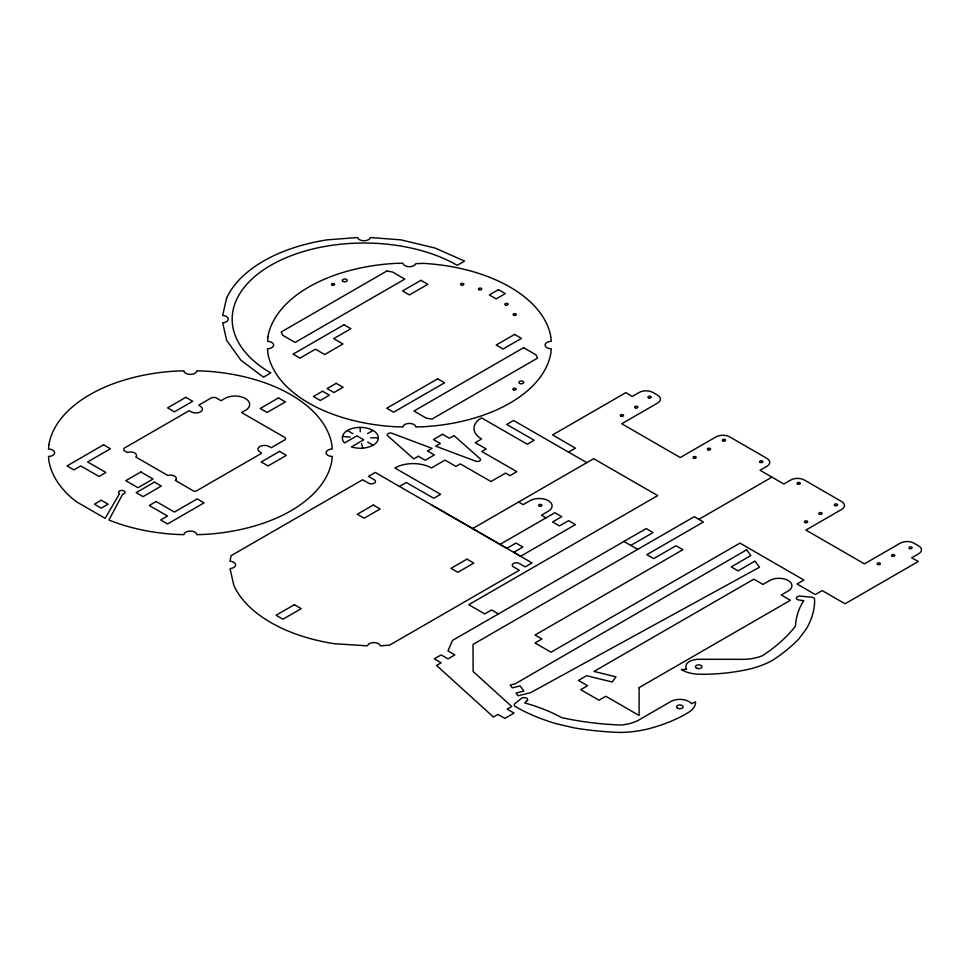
<?xml version="1.0" encoding="UTF-8"?>
<svg xmlns="http://www.w3.org/2000/svg" width="970" height="970" viewBox="0 0 970 970"><rect width="100%" height="100%" fill="white"/><g stroke="black" fill="none" stroke-linecap="round" stroke-linejoin="round"><path stroke-width="1.45" d="M347.43 430.486C342.749 432.656 340.252 439.155 344.544 442.963L356.851 435.857L363.701 439.822L351.382 446.928C358.5 449.049 366.49 448.71 373.123 445.194A18.09 10.452 0 0 0 373.013 430.425A18.09 10.452 0 0 0 347.43 430.486L352.91 433.651M367.533 433.59L373.013 430.425M430.704 504.424L532.033 562.927L525.17 566.88L519.326 563.497A4.135 2.389 0 0 0 513.482 563.497A4.135 2.389 0 0 0 513.482 566.88L519.326 570.251L389.649 645.123L380.313 645.838A6.463 3.734 0 0 0 373.911 642.589A6.463 3.734 0 0 0 367.509 645.838L334.444 643.728A142.178 82.086 0 0 1 233.915 585.686L230.011 568.59A6.463 3.734 0 0 0 235.637 564.892A6.463 3.734 0 0 0 230.011 561.193L231.054 555.713L362.598 479.774L368.442 483.145A4.135 2.389 0 0 0 374.299 483.145A4.135 2.389 0 0 0 374.299 479.774L368.442 476.391L375.293 472.438L399.434 486.431L406.284 482.478L433.736 498.265L440.598 494.3L394.863 467.976A25.85 14.902 0 0 1 431.42 467.964L444.987 460.12L455.961 466.437L460.35 463.915L490.965 481.532L505.588 473.093L509.99 475.627L516.852 471.662L481.835 451.511L486.212 448.977L475.239 442.659L481.617 438.974A25.85 14.902 0 0 1 481.544 417.876L527.316 444.224L534.191 440.259L506.74 424.46L513.591 420.507L586.826 462.654M568.553 452.093L575.404 448.14L552.597 434.924L625.88 392.62L632.21 396.475L639.218 392.426A9.7 5.602 0 0 1 652.919 392.438L657.563 395.154A9.7 5.602 0 0 1 657.563 403.071L621.734 423.757L680.249 457.537L715.981 436.9A9.7 5.602 0 0 1 729.695 436.9L766.93 458.41A9.7 5.602 0 0 1 766.93 466.315L760.068 470.28L783.833 483.994L790.695 480.041A9.7 5.602 0 0 1 804.397 480.041L841.633 501.538A9.7 5.602 0 0 1 841.633 509.456L805.9 530.081L864.415 563.861L900.245 543.176A9.7 5.602 0 0 1 913.958 543.176L918.663 545.867A9.7 5.602 0 0 1 918.675 553.773L911.667 557.811L918.347 561.472L845.076 603.776L822.172 590.609L815.321 594.574L797.037 584.013L803.9 580.06L739.977 543.103L551.033 652.204L535.028 642.964L541.89 639L535.016 635.047L682.88 549.711L676.005 545.746L653.695 558.623L646.832 554.67L703.42 521.993L694.253 516.707L473.008 644.419L473.13 671.495L511.724 706.499L507.152 709.143L514.003 713.095L504.873 718.37L498.01 714.417L493.439 717.048L436.573 665.456L441.144 662.813L434.293 658.86L441.144 654.908L447.995 658.86L454.857 654.908L447.995 650.943L452.481 640.442L646.25 528.565L653.125 532.53L630.803 545.419M399.434 486.431L472.632 528.553L593.688 458.689L657.696 495.597L468.74 604.686L484.733 613.925L491.584 609.96L498.459 613.925M500.047 544.376L554.888 512.718L561.739 516.683L552.609 521.957L559.46 525.91L568.602 520.635L575.452 524.588L520.611 556.259L513.76 552.294L522.903 547.019L516.04 543.067L506.91 548.341L472.632 528.553M698.837 519.35L771.95 477.131M370.613 437.809L378.373 437.797M342.495 436.464L350.182 437.058M623.94 541.454L637.666 549.372M518.598 502.011L523.157 504.655L530.032 500.69A12.925 7.457 0 0 1 548.317 500.69A12.925 7.457 0 0 1 548.317 511.238L541.442 515.203L546.013 517.847M367.642 442.029L373.123 445.194M361.677 443.666L362.744 448.104M360.197 427.394L360.234 431.868M639.109 687.621L639.109 715.484L605.85 696.278L598.987 700.231L580.715 689.682L587.565 685.717L578.423 680.443L586.62 675.702L612.167 682.007L615.986 676.866L594.004 671.434L753.848 579.163L762.99 584.449L769.84 580.484A12.925 7.457 0 0 1 788.113 580.484A12.925 7.457 0 0 1 788.113 591.045L781.262 594.998L790.404 600.272L639.109 687.621M48.864 444.696L48.5 449.037L49.858 449.134A6.463 3.734 0 0 1 54.647 452.747A6.463 3.734 0 0 1 49.858 456.349L48.5 456.446L48.864 460.786A142.178 82.086 0 0 0 72.144 498.35L76.775 501.951L105.136 518.332L119.565 493.621A3.237 1.867 0 0 1 119.286 491.159A3.237 1.867 0 0 1 123.469 490.687L124.657 491.366A3.237 1.867 0 0 1 122.693 494.106L108.992 519.981L111.38 520.999A142.178 82.086 0 0 0 176.431 534.434L183.948 534.652L184.118 533.864A6.463 3.734 0 0 1 190.362 531.099A6.463 3.734 0 0 1 196.607 533.864L196.789 534.652L204.306 534.434A142.178 82.086 0 0 0 331.861 460.786L332.237 456.446L330.879 456.349A6.463 3.734 0 0 1 326.09 452.747A6.463 3.734 0 0 1 330.879 449.134L332.237 449.037L331.861 444.696A142.178 82.086 0 0 0 204.306 371.049L196.789 370.843L196.607 371.619A6.463 3.734 0 0 1 190.362 374.384A6.463 3.734 0 0 1 184.118 371.619L183.948 370.843L176.431 371.049A142.178 82.086 0 0 0 48.864 444.696M267.865 337.014L267.72 341.343A6.463 3.734 0 0 1 273.637 344.883A6.463 3.734 0 0 1 268.338 348.727L267.502 348.751L267.865 353.104A142.178 82.086 0 0 0 395.433 426.751L402.95 426.97L403.12 426.182A6.463 3.734 0 0 1 409.364 423.417A6.463 3.734 0 0 1 415.609 426.182L415.791 426.97L423.308 426.751A142.178 82.086 0 0 0 550.863 353.104L551.239 348.763L549.929 348.679A6.463 3.734 0 0 1 545.091 345.09A6.463 3.734 0 0 1 549.82 341.464L551.239 341.355L550.863 337.014A142.178 82.086 0 0 0 423.308 263.367L415.718 263.67A6.463 3.734 0 0 1 409 266.702A6.463 3.734 0 0 1 402.926 263.246L395.433 263.367A142.178 82.086 0 0 0 267.865 337.014M226.665 297.899L222.663 315.456A6.426 3.71 0 0 1 228.253 319.142A6.426 3.71 0 0 1 222.663 322.816L226.665 340.385L240.875 360.185L263.464 377.184L270.775 372.965A131.847 76.121 0 0 1 270.775 265.319A131.847 76.121 0 0 1 457.234 265.319L464.545 261.1L435.093 248.053L400.804 239.845L370.37 237.529L369.922 238.462A6.402 3.698 0 0 1 363.168 240.718A6.402 3.698 0 0 1 357.651 237.529L327.205 239.845A142.178 82.086 0 0 0 226.665 297.899M803.645 600.685L802.711 602.212A141.923 81.941 0 0 0 795.485 626.099A199.456 115.151 0 0 1 764.396 654.374L762.299 655.744A33.404 19.279 0 0 1 742.862 659.333L698.715 659.285A12.925 7.457 0 0 0 686.226 668.669L686.675 669.288L681.449 669.591A25.244 14.574 0 0 0 698.715 674.198L705.214 674.271A129.677 74.872 0 0 0 742.935 670.452L745.978 669.87A76.472 44.147 0 0 0 771.405 660.97L774.181 659.248A212.381 122.62 0 0 0 798.977 638.745L806.494 628.645A159.165 91.895 0 0 0 814.642 602.103L814.533 599.06A3.674 2.122 0 0 0 811.587 597.144L799.983 596.089A3.516 2.025 0 0 0 796.467 598.114A3.516 2.025 0 0 0 799.983 600.139L803.645 600.685M175.97 479.701L175.34 480.417L194.036 491.293L195.807 491.281L260.421 453.972L261.56 452.905L259.839 451.911A6.584 3.795 0 0 1 259.839 446.539A6.584 3.795 0 0 1 269.151 446.539L271.2 447.716L285.459 439.519L285.459 437.87L241.554 412.517L243.967 411.134A14.598 8.427 0 0 0 245.398 398.488A14.598 8.427 0 0 0 223.5 399.313L221.087 400.707L215.57 397.518L211.957 397.518L198.753 405.145L200.547 406.478A6.584 3.795 0 0 1 200.547 411.85A6.584 3.795 0 0 1 191.235 411.85L189.186 410.674L123.893 448.358L123.893 450.468L127.409 452.493A5.965 3.443 0 0 1 134.636 452.905A5.965 3.443 0 0 1 135.812 457.04L167.81 475.458A5.941 3.431 0 0 1 174.345 476.003A5.941 3.431 0 0 1 175.97 479.701M526.649 701.08L524.734 702.959L527.256 703.674A141.923 81.941 0 0 1 561.63 717.606A199.456 115.151 0 0 0 618.242 724.905L621.394 725.014A33.404 19.279 0 0 0 638.284 720.322L670.682 701.565A12.925 7.457 0 0 1 691.016 703.104L691.464 703.723L695.526 701.807A25.244 14.574 0 0 1 688.967 712.113L684.456 714.817A129.677 74.872 0 0 1 653.113 727.524L650.239 728.349A76.472 44.147 0 0 1 621.37 732.435L617.296 732.35A212.381 122.62 0 0 1 574.652 727.973L556.962 723.899A159.165 91.895 0 0 1 518.683 708.464L515.325 706.439A3.674 2.122 0 0 1 514.779 703.711L521.678 698.218A3.516 2.025 0 0 1 526.649 698.218A3.516 2.025 0 0 1 526.649 701.08M746.609 549.82L515.082 683.874L510.208 685.075L512.221 687.863L520.09 685.923L523.909 691.064L516.028 693.004L518.077 695.757L530.566 692.677L759.522 567.232L754.975 561.096L738.097 570.869L731.235 566.916L750.853 555.543L746.609 549.82M386.787 271.042L281.167 332.019L282.791 335.305L295.123 342.422L404.793 279.105L392.462 271.976L386.787 271.042M103.572 444.806L67.015 465.915L73.89 469.88L80.74 465.927L99.025 476.476L105.9 472.511L87.615 461.962L110.447 448.77L103.572 444.806M185.828 397.312L167.555 407.873L174.406 411.826L192.69 401.277L185.828 397.312M344.023 324.744L293.073 354.159L299.948 358.124L315.432 349.188L324.695 354.535L342.98 343.986L333.692 338.639L350.885 328.709L344.023 324.744M420.919 280.342L402.526 290.964L409.401 294.928L427.794 284.319L420.919 280.342M140.88 471.978L125.785 480.696L137.97 487.728L153.066 479.022L140.88 471.978M101.232 500.241L94.381 504.206L101.232 508.159L108.094 504.206L101.232 500.241M278.487 397.918L260.202 408.479L267.077 412.444L285.398 401.907L278.487 397.918M154.46 482.102L136.188 492.651L143.051 496.628L161.335 486.067L154.46 482.102M322.525 391.225L313.395 396.5L320.258 400.477L329.4 395.19L322.525 391.225M336.25 383.32L327.108 388.594L333.959 392.547L343.101 387.272L336.25 383.32M498.471 289.654L489.329 294.928L496.203 298.893L505.346 293.619L498.471 289.654M156.134 501.514L149.259 505.479L167.531 516.04L160.68 519.993L167.555 523.958L204.112 502.848L197.237 498.883L174.406 512.063L156.134 501.514M279.518 451.402L261.233 461.962L268.096 465.915L286.368 455.366L279.518 451.402M437.688 378.821L386.739 408.237L393.614 412.201L444.563 382.786L437.688 378.821M514.585 334.42L496.191 345.041L503.066 349.006L521.46 338.397L514.585 334.42M523.618 347.696L413.935 411.025L426.266 418.143L431.953 419.076L537.562 358.1L535.949 354.814L523.618 347.696M442.575 434.281L433.432 439.555L440.283 443.508L435.712 446.151L475.021 460.932A3.237 1.867 0 0 0 479.592 460.932A3.237 1.867 0 0 0 479.592 458.289L453.996 435.603L449.425 438.234L442.575 434.281M418.349 456.276L413.778 458.907L388.182 436.221A3.237 1.867 0 0 1 388.182 433.578A3.237 1.867 0 0 1 392.753 433.578L432.062 448.358L427.491 450.989L434.342 454.954L425.2 460.229L418.349 456.276M373.28 505.043L357.299 514.258L364.15 518.222L380.131 508.995L373.28 505.043M294.346 604.698L276.074 615.247L282.925 619.212L301.209 608.651L294.346 604.698M466.97 559.132L450.989 568.359L457.852 572.312L473.821 563.085L466.97 559.132M648.748 397.93L648.154 397.591A1.613 0.934 0 0 1 649.269 396.196A1.613 0.934 0 0 1 651.137 397.276A1.613 0.934 0 0 1 648.748 397.93M892.085 556.113A1.601 0.921 0 0 0 894.74 555.652A1.601 0.921 0 0 0 892.727 554.549A1.601 0.921 0 0 0 892.085 556.113M877.68 564.431A1.601 0.921 0 0 0 880.336 563.97A1.601 0.921 0 0 0 878.323 562.867A1.601 0.921 0 0 0 877.68 564.431M819.383 514.149A1.601 0.921 0 0 0 822.051 513.7A1.601 0.921 0 0 0 820.038 512.596A1.601 0.921 0 0 0 819.383 514.149M804.991 522.466A1.601 0.921 0 0 0 807.658 522.005A1.601 0.921 0 0 0 805.646 520.902A1.601 0.921 0 0 0 804.991 522.466M835.121 505.649A1.613 0.934 0 0 0 837.546 504.837A1.613 0.934 0 0 0 835.121 504.024A1.613 0.934 0 0 0 835.121 505.649M797.886 484.139A1.613 0.934 0 0 0 800.298 483.339A1.613 0.934 0 0 0 797.886 482.526A1.613 0.934 0 0 0 797.886 484.139M909.739 548.608A1.613 0.934 0 0 0 912.164 547.808A1.613 0.934 0 0 0 909.739 546.995A1.613 0.934 0 0 0 909.739 548.608M332.237 285.144A1.613 0.934 0 0 0 334.662 284.343A1.613 0.934 0 0 0 332.237 283.531A1.613 0.934 0 0 0 332.237 285.144M513.53 389.855A1.613 0.934 0 0 0 516.137 389.261A1.613 0.934 0 0 0 513.942 388.255A1.613 0.934 0 0 0 513.53 389.855M513.882 315.335A1.613 0.934 0 0 0 516.307 314.522A1.613 0.934 0 0 0 513.882 313.722A1.613 0.934 0 0 0 513.882 315.335M461.441 285.059A1.613 0.934 0 0 0 463.866 284.246A1.613 0.934 0 0 0 461.441 283.446A1.613 0.934 0 0 0 461.441 285.059M479.083 289.703A1.613 0.934 0 0 0 481.702 289.133A1.613 0.934 0 0 0 479.544 288.102A1.613 0.934 0 0 0 479.083 289.703M505.564 304.98A1.613 0.934 0 0 0 508.11 304.301A1.613 0.934 0 0 0 505.831 303.367A1.613 0.934 0 0 0 505.564 304.98M520.102 383.587A2.425 1.394 0 0 0 523.739 382.374A2.425 1.394 0 0 0 520.102 381.174A2.425 1.394 0 0 0 520.102 383.587M343.016 281.409A2.425 1.394 0 0 0 347.066 280.791A2.425 1.394 0 0 0 344.095 279.069A2.425 1.394 0 0 0 343.016 281.409M697.078 668.366A3.262 1.879 0 0 0 701.977 666.742A3.262 1.879 0 0 0 697.09 665.105A3.262 1.879 0 0 0 697.078 668.366M760.068 462.363A1.613 0.934 0 0 0 762.772 461.938A1.613 0.934 0 0 0 760.795 460.798A1.613 0.934 0 0 0 760.068 462.363M722.832 440.865A1.613 0.934 0 0 0 725.536 440.441A1.613 0.934 0 0 0 723.559 439.301A1.613 0.934 0 0 0 722.832 440.865M635.495 407.933A1.601 0.921 0 0 0 637.933 407.17A1.601 0.921 0 0 0 635.568 406.333A1.601 0.921 0 0 0 635.495 407.933M621.091 416.251A1.601 0.921 0 0 0 623.528 415.487A1.601 0.921 0 0 0 621.164 414.651A1.601 0.921 0 0 0 621.091 416.251M708.173 449.91A1.601 0.921 0 0 0 710.61 449.134A1.601 0.921 0 0 0 708.233 448.298A1.601 0.921 0 0 0 708.173 449.91M693.78 458.216A1.601 0.921 0 0 0 696.217 457.452A1.601 0.921 0 0 0 693.841 456.615A1.601 0.921 0 0 0 693.78 458.216M677.533 708.173A3.262 1.879 0 0 0 682.977 707.324A3.262 1.879 0 0 0 678.976 705.02A3.262 1.879 0 0 0 677.533 708.173M539.49 506.122A1.613 0.934 0 0 0 541.915 505.309A1.613 0.934 0 0 0 539.49 504.509A1.613 0.934 0 0 0 539.49 506.122"/></g></svg>
